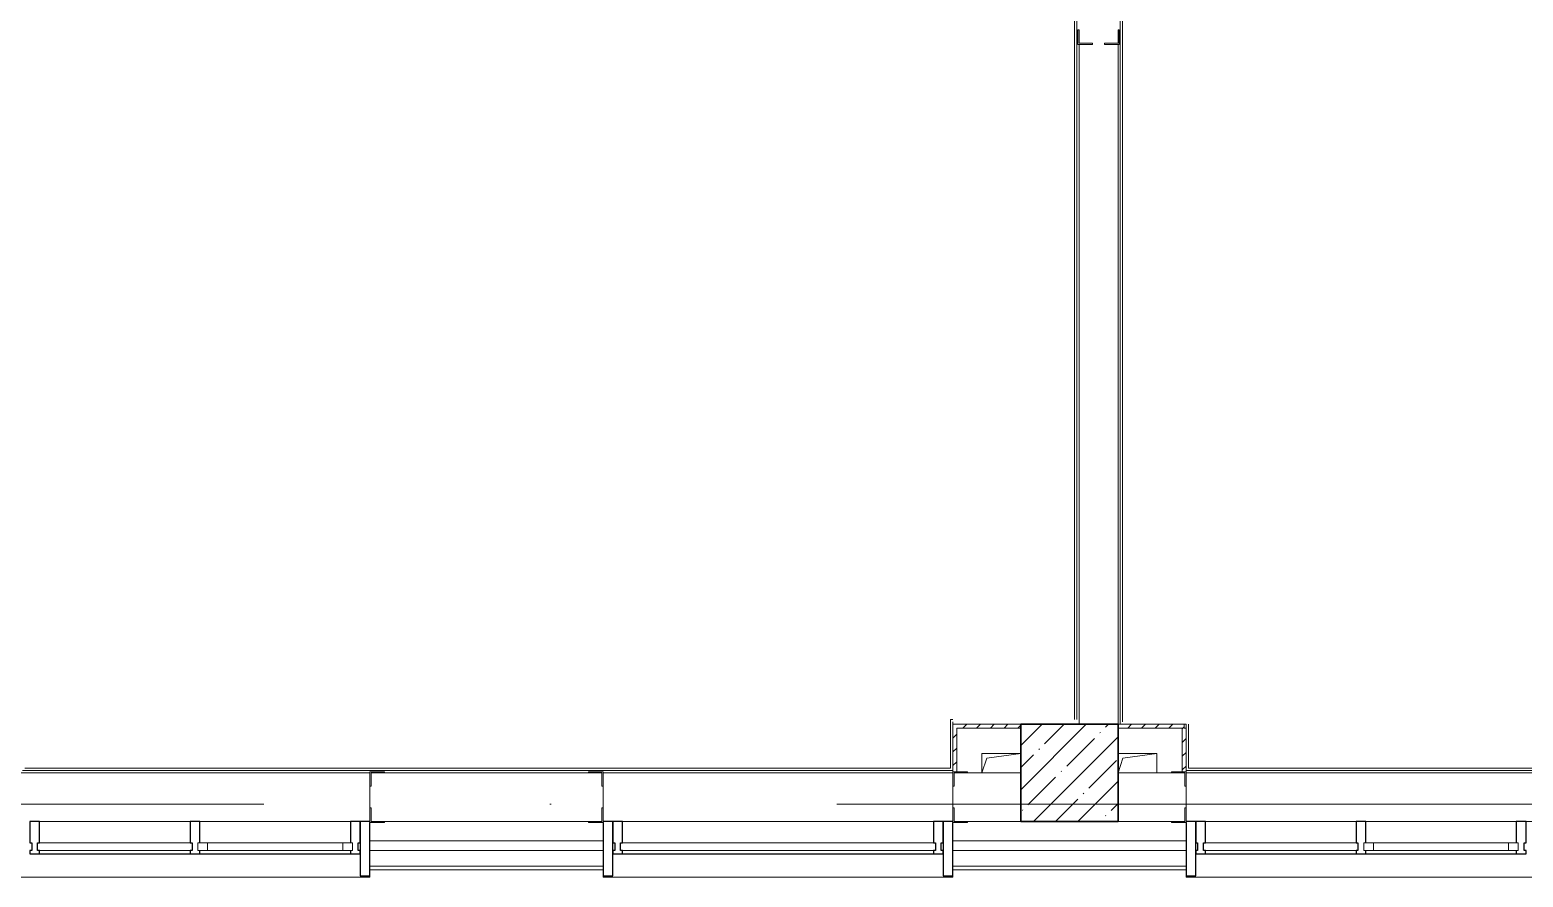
# Model space of a CAD drawing. Header units: millimetres. Extents: x 5993 to 95364, y 94667 to 143522.
# Drawn here: x 44315 to 44940, y 118567 to 118922 of the extents above; entities that cross this region are included whole.
import ezdxf

# ---------------------------------------------------------------- set-up
doc = ezdxf.new("R2010")
doc.units = ezdxf.units.MM
doc.linetypes.add('50_200_ШТРИХ_1Т_ш5_п1_п1_', pattern=[1400, 1000, -200, 0, -200])
doc.linetypes.add('Штрих короткий', pattern=[300, 150, -150])
for name, color, linetype, lineweight in [('0-2', 7, 'Continuous', 9), ('S-GRID-____-OTLN-1', 7, '50_200_ШТРИХ_1Т_ш5_п1_п1_', 9), ('Импосты витража', 7, 'Continuous', 9), ('Импосты витража-1', 7, 'Continuous', 25), ('Каркас_Импост', 7, 'Continuous', 13), ('Каркас_Импост-1', 7, 'Continuous', 9), ('Несущие колонны', 7, 'Continuous', 9), ('Несущие колонны-1', 7, 'Continuous', 35), ('Обобщенные модели', 7, 'Continuous', 9), ('Общие ребра', 7, 'Continuous', 9), ('Окна', 7, 'Continuous', 9), ('Остекление-1', 7, 'Continuous', 9), ('Перекрытия', 7, 'Continuous', 9), ('Перемычка-1', 7, 'Штрих короткий', 9), ('Стены', 7, 'Continuous', 9), ('Стены-1', 7, 'Continuous', 13)]:
    doc.layers.add(name, color=color, linetype=linetype, lineweight=lineweight)
doc.layers.add('Штриховка разреза-4', color=7, linetype='Continuous', lineweight=5, true_color=0x0080ff)

# ---------------------------------------------------------------- blocks, each defined once
blk = doc.blocks.new('BSC_Колонна _Прямоугольная - 500х500-V6-АИ2_01_План напольных покрытий и плинтусов 1го этажа _Часть 1_')
at = {"layer": 'Несущие колонны'}
h = blk.add_hatch(dxfattribs=at)
h.set_pattern_fill('FP_13', color=256, style=0, pattern_type=2)
h.set_pattern_definition([(45, (-38300, -57250), (-114.04925, 114.04925), []), (45, (-38185.95, -57250), (-114.04925, 114.04925), [201.613, -40.323, 3.353, -36.97])])
h.paths.add_polyline_path([(-250, -250), (250, -250), (250, 250), (-250, 250)], flags=0)
at = {"layer": 'Несущие колонны-1'}
for p, q in [((250, 250), (-250, 250)), ((-250, 250), (-250, -250)), ((250, -250), (250, 250)), ((-250, -250), (250, -250))]:
    blk.add_line(p, q, dxfattribs=at)
blk = doc.blocks.new('Проем_Дверь_Прямоугольный - 1800х2700h_оконные проемы-25805030-АИ2_01_План напольных покрытий и плинтусов 1го этажа _Часть 1_')
at = {"layer": 'Перемычка-1'}
for p, q in [((900, 125), (-900, 125)), ((900, -125), (-900, -125))]:
    blk.add_line(p, q, dxfattribs=at)
blk = doc.blocks.new('PNS_Панель прямоугольная2 - Нр_Стекло - 40мм-26243474-АИ2_01_План напольных покрытий и плинтусов 1го этажа _Часть 1_')
at = {"layer": 'Каркас_Импост'}
for p, q in [((-397.5, 0), (-397.5, 40)), ((-397.5, 40), (-347.5, 40)), ((-347.5, 40), (-347.5, 0)), ((397.5, 40), (347.5, 40)), ((347.5, 40), (347.5, 0)), ((397.5, 0), (397.5, 40)), ((-347.5, 0), (-397.5, 0)), ((347.5, 0), (397.5, 0))]:
    blk.add_line(p, q, dxfattribs=at)
at = {"layer": 'Каркас_Импост-1'}
for p, q in [((-347.5, 40), (347.5, 40)), ((-347.5, 0), (347.5, 0))]:
    blk.add_line(p, q, dxfattribs=at)
blk = doc.blocks.new('Прямоугольный импост - Импост структурный с накладкой - 150мм-25647633-АИ2_01_План напольных покрытий и плинтусов 1го этажа _Часть 1_')
at = {"layer": 'Импосты витража-1'}
for p, q in [((-25, 0), (-25, 17)), ((-25, 17), (25, 17)), ((-15, 0), (-25, 0)), ((-15, -40), (-15, 0)), ((25, 17), (25, 0)), ((-25, -150), (-25, -40)), ((-25, -40), (-15, -40)), ((25, -40), (25, -150)), ((25, -150), (-25, -150))]:
    blk.add_line(p, q, dxfattribs=at)
blk = doc.blocks.new('Прямоугольный импост - Импост структурный с накладкой - 150мм-25647642-АИ2_01_План напольных покрытий и плинтусов 1го этажа _Часть 1_')
at = {"layer": 'Импосты витража'}
for p, q in [((103600, 79475), (103600, 80250)), ((103767, 79475), (103767, 80250))]:
    blk.add_line(p, q, dxfattribs=at)
blk = doc.blocks.new('Прямоугольный импост - Импост структурный с накладкой - 150мм-V165-АИ2_01_План напольных покрытий и плинтусов 1го этажа _Часть 1_')
at = {"layer": 'Импосты витража-1'}
for p, q in [((-25, 0), (-25, 17)), ((-25, 17), (25, 17)), ((25, 0), (15, 0)), ((15, 0), (15, -40)), ((25, 17), (25, 0)), ((-25, -150), (-25, -40)), ((15, -40), (25, -40)), ((25, -40), (25, -150)), ((25, -150), (-25, -150))]:
    blk.add_line(p, q, dxfattribs=at)
blk = doc.blocks.new('PNS_Панель прямоугольная1 - Нр_Стекло - 40мм-25259299-АИ2_01_План напольных покрытий и плинтусов 1го этажа _Часть 1_')
at = {"layer": 'Остекление-1'}
for p, q in [((-387.5, 40), (387.5, 40)), ((-397.5, 0), (397.5, 0)), ((387.5, 0), (-387.5, 0))]:
    blk.add_line(p, q, dxfattribs=at)
blk = doc.blocks.new('Прямоугольный импост - Импост структурный с накладкой - 150мм-25647644-АИ2_01_План напольных покрытий и плинтусов 1го этажа _Часть 1_')
at = {"layer": 'Импосты витража-1'}
for p, q in [((-25, 0), (-25, 17)), ((-25, 17), (25, 17)), ((-15, 0), (-25, 0)), ((-15, -40), (-15, 0)), ((25, 0), (15, 0)), ((15, 0), (15, -40)), ((25, 17), (25, 0)), ((-25, -150), (-25, -40)), ((-25, -40), (-15, -40)), ((15, -40), (25, -40)), ((25, -40), (25, -150)), ((25, -150), (-25, -150))]:
    blk.add_line(p, q, dxfattribs=at)
blk = doc.blocks.new('Прямоугольный импост - Откос НВФ_50х280 мм-25993834-АИ2_01_План напольных покрытий и плинтусов 1го этажа _Часть 1_')
at = {"layer": 'Импосты витража-1'}
for p, q in [((-50, 130), (0, 130)), ((-50, -150), (-50, 130)), ((0, 130), (0, -144)), ((0, -150), (-50, -150))]:
    blk.add_line(p, q, dxfattribs=at)
blk = doc.blocks.new('PNS_Панель прямоугольная1 - Нр_Стекло - 40мм-25293744-АИ2_01_План напольных покрытий и плинтусов 1го этажа _Часть 1_')
at = {"layer": 'Остекление-1'}
for p, q in [((-800, 40), (800, 40)), ((-810, 0), (810, 0)), ((800, 0), (-800, 0))]:
    blk.add_line(p, q, dxfattribs=at)
blk = doc.blocks.new('Прямоугольный импост - Импост структурный с накладкой - 150мм-25651488-АИ2_01_План напольных покрытий и плинтусов 1го этажа _Часть 1_')
at = {"layer": 'Импосты витража'}
for p, q in [((27000, 57000), (28600, 57000)), ((27000, 56833), (28600, 56833))]:
    blk.add_line(p, q, dxfattribs=at)
blk = doc.blocks.new('Прямоугольный импост - Импост структурный с накладкой - 150мм-25651501-АИ2_01_План напольных покрытий и плинтусов 1го этажа _Часть 1_')
at = {"layer": 'Импосты витража-1'}
for p, q in [((-25, 0), (-25, 17)), ((-25, 17), (25, 17)), ((-15, 0), (-25, 0)), ((-15, -40), (-15, 0)), ((25, 0), (15, 0)), ((15, 0), (15, -40)), ((25, 17), (25, 0)), ((-25, -150), (-25, -40)), ((-25, -40), (-15, -40)), ((15, -40), (25, -40)), ((25, -40), (25, -150)), ((25, -150), (-25, -150))]:
    blk.add_line(p, q, dxfattribs=at)
blk = doc.blocks.new('Прямоугольный импост - Откос НВФ_50х280 мм-25995271-АИ2_01_План напольных покрытий и плинтусов 1го этажа _Часть 1_')
at = {"layer": 'Импосты витража-1'}
for p, q in [((-50, 130), (0, 130)), ((-50, -150), (-50, 130)), ((0, 130), (0, -144)), ((0, -150), (-50, -150))]:
    blk.add_line(p, q, dxfattribs=at)
blk = doc.blocks.new('Прямоугольный импост - Откос НВФ_50х280 мм-25995273-АИ2_01_План напольных покрытий и плинтусов 1го этажа _Часть 1_')
at = {"layer": 'Импосты витража-1'}
for p, q in [((0, 130), (-50, 130)), ((-50, 130), (-50, -150)), ((0, -144), (0, 130)), ((-50, -150), (0, -150))]:
    blk.add_line(p, q, dxfattribs=at)
blk = doc.blocks.new('Прямоугольный импост - Откос НВФ_50х280 мм-25993838-АИ2_01_План напольных покрытий и плинтусов 1го этажа _Часть 1_')
at = {"layer": 'Импосты витража-1'}
for p, q in [((0, 130), (-50, 130)), ((-50, 130), (-50, -150)), ((0, -144), (0, 130)), ((-50, -150), (0, -150))]:
    blk.add_line(p, q, dxfattribs=at)
blk = doc.blocks.new('Фахверк_СКБ_Уголок - 250_2700-27497298-АИ2_01_План напольных покрытий и плинтусов 1го этажа _Часть 1_')
at = {"layer": 'Обобщенные модели'}
for p, q in [((200, 181), (125, 181)), ((125, 181), (125, 106)), ((131, 106), (131, 175)), ((131, 175), (200, 175)), ((200, 175), (200, 181)), ((125, 106), (131, 106)), ((131, -6), (125, -6)), ((125, -6), (125, -81)), ((131, -75), (131, -6)), ((200, -75), (131, -75)), ((200, -81), (200, -75)), ((125, -81), (200, -81))]:
    blk.add_line(p, q, dxfattribs=at)
blk = doc.blocks.new('Фахверк_СКБ_Уголок - 200_3600-27915153-АИ2_01_План напольных покрытий и плинтусов 1го этажа _Часть 1_')
at = {"layer": 'Обобщенные модели'}
for p, q in [((125, 156), (50, 156)), ((50, 156), (50, 150)), ((125, 81), (125, 156)), ((50, 150), (119, 150)), ((119, 150), (119, 81)), ((119, 81), (125, 81)), ((125, 19), (119, 19)), ((119, 19), (119, -50)), ((125, -56), (125, 19)), ((119, -50), (50, -50)), ((50, -50), (50, -56)), ((50, -56), (125, -56))]:
    blk.add_line(p, q, dxfattribs=at)
blk = doc.blocks.new('AR_Отверстие прямоугольное _в плите_ - AR_Отверстие прямоугольное _в плите_-V247-АИ2_01_План напольных покрытий и плинтусов 1го этажа _Часть 1_')
at = {"layer": 'Обобщенные модели'}
for p, q in [((100, 50), (-100, 50)), ((-100, -50), (-75, 25)), ((-75, 25), (100, 50)), ((100, -50), (100, 50))]:
    blk.add_line(p, q, dxfattribs=at)
blk = doc.blocks.new('AR_Отверстие прямоугольное _в плите_ - AR_Отверстие прямоугольное _в плите_-V274-АИ2_01_План напольных покрытий и плинтусов 1го этажа _Часть 1_')
at = {"layer": 'Обобщенные модели'}
for p, q in [((100, 50), (-100, 50)), ((-100, 50), (-100, -50)), ((-100, -50), (-75, 25)), ((-75, 25), (100, 50))]:
    blk.add_line(p, q, dxfattribs=at)
blk = doc.blocks.new('Отлив_СКБ - Отлив витража_120_НВФ-31885687-АИ2_01_План напольных покрытий и плинтусов 1го этажа _Часть 1_')
at = {"layer": 'Окна'}
for p, q in [((1750, -2), (50, -2)), ((0, -120), (0, -113)), ((0, -120), (1800, -120)), ((1800, -113), (1800, -120))]:
    blk.add_line(p, q, dxfattribs=at)

msp = doc.modelspace()

# ---------------------------------------------------------------- linework, layer by layer
at = {"layer": 'S-GRID-____-OTLN-1', "color": 251, "ltscale": 0.6, "true_color": 0x636466}
msp.add_line((50293.31, 118597.07), (41443.97, 118597.07), dxfattribs=at)
at = {"layer": 'Общие ребра'}
for p, q in [((44463.2, 118589.92), (44548.66, 118589.92)), ((44548.66, 118589.92), (44463.2, 118589.92)), ((44707.39, 118589.92), (44729.77, 118589.92)), ((44729.77, 118589.92), (44707.39, 118589.92)), ((44770.47, 118589.92), (44792.85, 118589.92)), ((44792.85, 118589.92), (44770.47, 118589.92)), ((44554.77, 118581.78), (44457.09, 118581.78)), ((44798.96, 118581.78), (44701.28, 118581.78)), ((44554.77, 118577.71), (44457.09, 118577.71)), ((44798.96, 118577.71), (44701.28, 118577.71)), ((44457.09, 118571.2), (44554.77, 118571.2)), ((44554.77, 118571.2), (44457.09, 118571.2)), ((44701.28, 118571.2), (44798.96, 118571.2)), ((44798.96, 118571.2), (44701.28, 118571.2))]:
    msp.add_line(p, q, dxfattribs=at)
at = {"layer": 'Перекрытия'}
msp.add_line((44798.14, 118630.61), (44798.96, 118630.61), dxfattribs=at)
at = {"layer": 'Стены'}
for p, q in [((44771.44, 118630.61), (44771.44, 119223.82)), ((44772.42, 119222.85), (44772.42, 118631.59)), ((44752.23, 118632.57), (44752.23, 119190.29)), ((44753.21, 119191.27), (44753.21, 118632.57)), ((44700.3, 118612.22), (44700.3, 118632.57)), ((44701.28, 118632.57), (44700.3, 118632.57)), ((44701.28, 118631.59), (44701.28, 118630.61)), ((44798.96, 118628.99), (44798.96, 118630.61)), ((44799.93, 118630.61), (44799.93, 118612.22)), ((44312.54, 118612.22), (44700.3, 118612.22)), ((44799.93, 118612.22), (44972, 118612.22)), ((44310.58, 118610.27), (44457.09, 118610.27)), ((44701.28, 118611.24), (44311.56, 118611.24)), ((44554.77, 118610.27), (44701.28, 118610.27)), ((44972.98, 118611.24), (44798.96, 118611.24)), ((44798.96, 118610.27), (44945.47, 118610.27))]:
    msp.add_line(p, q, dxfattribs=at)
at = {"layer": 'Стены-1'}
for p, q in [((44754.19, 118915.5), (44754.19, 118630.61)), ((44770.47, 118630.61), (44770.47, 118915.5)), ((44701.28, 118630.61), (44701.28, 118610.75)), ((44729.77, 118630.61), (44701.28, 118630.61)), ((44702.91, 118610.75), (44702.91, 118628.99)), ((44702.91, 118628.99), (44729.77, 118628.99)), ((44798.14, 118630.61), (44770.47, 118630.61)), ((44770.47, 118628.99), (44797.33, 118628.99)), ((44797.33, 118628.99), (44797.33, 118610.75)), ((44798.14, 118628.99), (44798.14, 118630.61)), ((44798.96, 118628.99), (44798.14, 118628.99)), ((44798.96, 118610.75), (44798.96, 118628.99)), ((44548.66, 118610.27), (44463.2, 118610.27)), ((44729.77, 118610.27), (44707.39, 118610.27)), ((44792.85, 118610.27), (44770.47, 118610.27)), ((44457.09, 118604.65), (44457.09, 118595.53)), ((44554.77, 118595.53), (44554.77, 118604.65)), ((44701.28, 118604.65), (44701.28, 118595.53)), ((44798.96, 118595.53), (44798.96, 118604.65)), ((44457.09, 118589.43), (44457.09, 118571.2)), ((44554.77, 118571.2), (44554.77, 118589.43)), ((44701.28, 118589.43), (44701.28, 118571.2)), ((44798.96, 118571.2), (44798.96, 118589.43)), ((44457.09, 118571.2), (44457.09, 118569.57)), ((44457.09, 118569.57), (44554.77, 118569.57)), ((44554.77, 118569.57), (44554.77, 118571.2)), ((44701.28, 118571.2), (44701.28, 118569.57)), ((44701.28, 118569.57), (44798.96, 118569.57)), ((44798.96, 118569.57), (44798.96, 118571.2))]:
    msp.add_line(p, q, dxfattribs=at)
at = {"layer": 'Штриховка разреза-4'}
for p, q in [((44701.28, 118630.53), (44701.36, 118630.61)), ((44701.28, 118624.78), (44702.91, 118626.4)), ((44705.49, 118628.99), (44707.12, 118630.61)), ((44711.25, 118628.99), (44712.87, 118630.61)), ((44717, 118628.99), (44718.63, 118630.61)), ((44722.76, 118628.99), (44724.38, 118630.61)), ((44728.51, 118628.99), (44729.77, 118630.24)), ((44774.56, 118628.99), (44776.18, 118630.61)), ((44780.31, 118628.99), (44781.94, 118630.61)), ((44786.07, 118628.99), (44787.7, 118630.61)), ((44791.82, 118628.99), (44793.45, 118630.61)), ((44797.33, 118628.73), (44797.58, 118628.99)), ((44797.33, 118622.98), (44798.96, 118624.61)), ((44797.58, 118628.99), (44798.14, 118629.55)), ((44701.28, 118619.02), (44702.91, 118620.65)), ((44797.33, 118617.22), (44798.96, 118618.85)), ((44701.28, 118613.27), (44702.91, 118614.89)), ((44797.33, 118611.47), (44798.96, 118613.1))]:
    msp.add_line(p, q, dxfattribs=at)

# ---------------------------------------------------------------- block references
at = {"layer": '0-2', "xscale": 0.08139549610658335, "yscale": 0.08139549610658335, "zscale": 0.08139549610658335}
for name, p, rotation in [('Фахверк_СКБ_Уголок - 200_3600-27915153-АИ2_01_План напольных покрытий и плинтусов 1го этажа _Часть 1_', (44758.26, 118925.67), 269.9999999999999), ('Фахверк_СКБ_Уголок - 250_2700-27497298-АИ2_01_План напольных покрытий и плинтусов 1го этажа _Часть 1_', (44564.94, 118604.16), 180), ('Фахверк_СКБ_Уголок - 250_2700-27497298-АИ2_01_План напольных покрытий и плинтусов 1го этажа _Часть 1_', (44809.13, 118604.16), 180), ('Прямоугольный импост - Импост структурный с накладкой - 150мм-25647642-АИ2_01_План напольных покрытий и плинтусов 1го этажа _Часть 1_', (37849.81, 127022.49), 270), ('Прямоугольный импост - Импост структурный с накладкой - 150мм-25647642-АИ2_01_План напольных покрытий и плинтусов 1го этажа _Часть 1_', (37916.97, 127022.49), 270), ('Прямоугольный импост - Откос НВФ_50х280 мм-25995273-АИ2_01_План напольных покрытий и плинтусов 1го этажа _Часть 1_', (44554.77, 118577.71), 180), ('Прямоугольный импост - Откос НВФ_50х280 мм-25993838-АИ2_01_План напольных покрытий и плинтусов 1го этажа _Часть 1_', (44798.96, 118577.71), 180), ('Прямоугольный импост - Импост структурный с накладкой - 150мм-25647642-АИ2_01_План напольных покрытий и плинтусов 1го этажа _Часть 1_', (38338.19, 127022.49), 270), ('Прямоугольный импост - Импост структурный с накладкой - 150мм-25647642-АИ2_01_План напольных покрытий и плинтусов 1го этажа _Часть 1_', (38405.34, 127022.49), 270)]:
    msp.add_blockref(name, p, dxfattribs=dict(at, rotation=rotation))
for name, p in [('BSC_Колонна _Прямоугольная - 500х500-V6-АИ2_01_План напольных покрытий и плинтусов 1го этажа _Часть 1_', (44750.12, 118610.27)), ('AR_Отверстие прямоугольное _в плите_ - AR_Отверстие прямоугольное _в плите_-V274-АИ2_01_План напольных покрытий и плинтусов 1го этажа _Часть 1_', (44721.63, 118614.34)), ('AR_Отверстие прямоугольное _в плите_ - AR_Отверстие прямоугольное _в плите_-V247-АИ2_01_План напольных покрытий и плинтусов 1го этажа _Часть 1_', (44778.61, 118614.34)), ('Проем_Дверь_Прямоугольный - 1800х2700h_оконные проемы-25805030-АИ2_01_План напольных покрытий и плинтусов 1го этажа _Часть 1_', (44383.84, 118600.09)), ('Фахверк_СКБ_Уголок - 250_2700-27497298-АИ2_01_План напольных покрытий и плинтусов 1го этажа _Часть 1_', (44446.92, 118596.02)), ('Проем_Дверь_Прямоугольный - 1800х2700h_оконные проемы-25805030-АИ2_01_План напольных покрытий и плинтусов 1го этажа _Часть 1_', (44628.02, 118600.09)), ('Фахверк_СКБ_Уголок - 250_2700-27497298-АИ2_01_План напольных покрытий и плинтусов 1го этажа _Часть 1_', (44691.11, 118596.02)), ('Проем_Дверь_Прямоугольный - 1800х2700h_оконные проемы-25805030-АИ2_01_План напольных покрытий и плинтусов 1го этажа _Часть 1_', (44872.21, 118600.09)), ('Прямоугольный импост - Импост структурный с накладкой - 150мм-25651488-АИ2_01_План напольных покрытий и плинтусов 1го этажа _Часть 1_', (42365.23, 113950.37)), ('PNS_Панель прямоугольная1 - Нр_Стекло - 40мм-25259299-АИ2_01_План напольных покрытий и плинтусов 1го этажа _Часть 1_', (44350.26, 118577.71)), ('PNS_Панель прямоугольная2 - Нр_Стекло - 40мм-26243474-АИ2_01_План напольных покрытий и плинтусов 1го этажа _Часть 1_', (44417.41, 118577.71)), ('PNS_Панель прямоугольная1 - Нр_Стекло - 40мм-25293744-АИ2_01_План напольных покрытий и плинтусов 1го этажа _Часть 1_', (44628.02, 118577.71)), ('PNS_Панель прямоугольная1 - Нр_Стекло - 40мм-25259299-АИ2_01_План напольных покрытий и плинтусов 1го этажа _Часть 1_', (44838.64, 118577.71)), ('PNS_Панель прямоугольная2 - Нр_Стекло - 40мм-26243474-АИ2_01_План напольных покрытий и плинтусов 1го этажа _Часть 1_', (44905.79, 118577.71)), ('Отлив_СКБ - Отлив витража_120_НВФ-31885687-АИ2_01_План напольных покрытий и плинтусов 1го этажа _Часть 1_', (44310.58, 118576.32)), ('Отлив_СКБ - Отлив витража_120_НВФ-31885687-АИ2_01_План напольных покрытий и плинтусов 1го этажа _Часть 1_', (44554.77, 118576.32)), ('Отлив_СКБ - Отлив витража_120_НВФ-31885687-АИ2_01_План напольных покрытий и плинтусов 1го этажа _Часть 1_', (44798.96, 118576.32))]:
    msp.add_blockref(name, p, dxfattribs=at)
at = {"layer": '0-2', "extrusion": (0, 0, -1), "xscale": 0.08139549610658335, "yscale": 0.08139549610658335, "zscale": 0.08139549610658335, "rotation": 180}
for name, p in [('Прямоугольный импост - Импост структурный с накладкой - 150мм-25647644-АИ2_01_План напольных покрытий и плинтусов 1го этажа _Часть 1_', (-44316.69, 118577.71)), ('Прямоугольный импост - Импост структурный с накладкой - 150мм-25647633-АИ2_01_План напольных покрытий и плинтусов 1го этажа _Часть 1_', (-44383.84, 118577.71)), ('Прямоугольный импост - Импост структурный с накладкой - 150мм-V165-АИ2_01_План напольных покрытий и плинтусов 1го этажа _Часть 1_', (-44450.99, 118577.71)), ('Прямоугольный импост - Откос НВФ_50х280 мм-25993834-АИ2_01_План напольных покрытий и плинтусов 1го этажа _Часть 1_', (-44457.09, 118577.71)), ('Прямоугольный импост - Импост структурный с накладкой - 150мм-25651501-АИ2_01_План напольных покрытий и плинтусов 1го этажа _Часть 1_', (-44560.87, 118577.71)), ('Прямоугольный импост - Импост структурный с накладкой - 150мм-25651501-АИ2_01_План напольных покрытий и плинтусов 1го этажа _Часть 1_', (-44695.18, 118577.71)), ('Прямоугольный импост - Откос НВФ_50х280 мм-25995271-АИ2_01_План напольных покрытий и плинтусов 1го этажа _Часть 1_', (-44701.28, 118577.71)), ('Прямоугольный импост - Импост структурный с накладкой - 150мм-25647644-АИ2_01_План напольных покрытий и плинтусов 1го этажа _Часть 1_', (-44805.06, 118577.71)), ('Прямоугольный импост - Импост структурный с накладкой - 150мм-25647633-АИ2_01_План напольных покрытий и плинтусов 1го этажа _Часть 1_', (-44872.21, 118577.71)), ('Прямоугольный импост - Импост структурный с накладкой - 150мм-V165-АИ2_01_План напольных покрытий и плинтусов 1го этажа _Часть 1_', (-44939.36, 118577.71))]:
    msp.add_blockref(name, p, dxfattribs=at)

doc.saveas('drawing.dxf')
